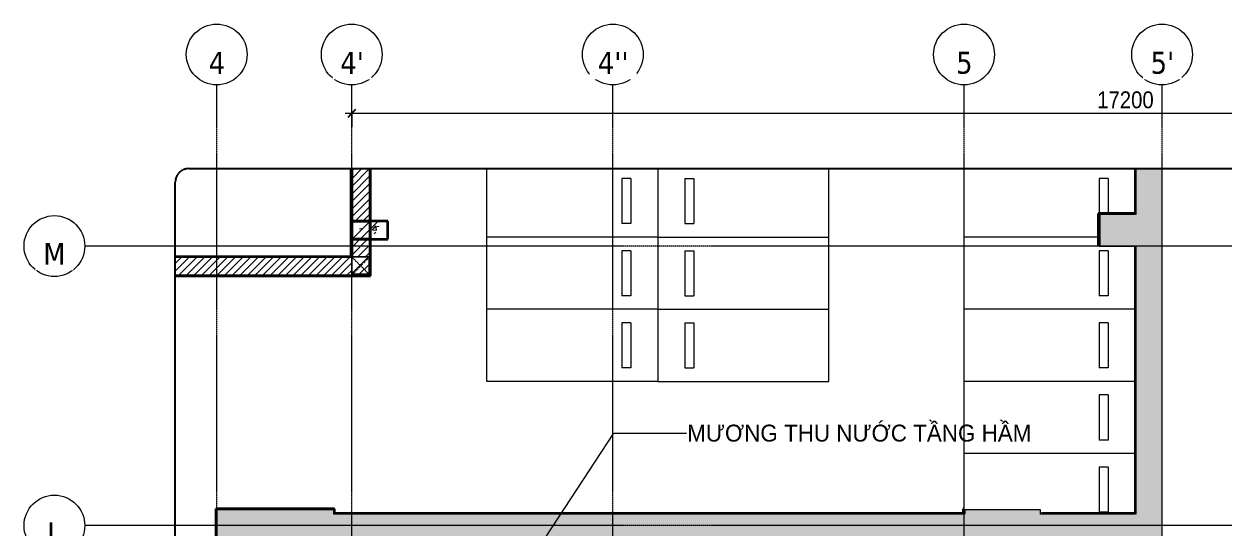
# Model space of a CAD drawing. Header units: millimetres. Extents: x 42313 to 135642, y -5392 to 75500.
# Drawn here: x 42313 to 55651, y 69899 to 75500 of the extents above; entities that cross this region are included whole.
import ezdxf

# ---------------------------------------------------------------- set-up
doc = ezdxf.new("R2010")
doc.units = ezdxf.units.MM
for name, pattern in [('Dash', [6, 3, -3]), ('Dash - Tight', [4.5, 3, -1.5]), ('Grid Line', [22.225, 12.7, -3.175, 3.175, -3.175]), ('Hidden', [7.14375, 4.7625, -2.38125]), ('Overhead', [3.96875, 2.38125, -1.5875])]:
    doc.linetypes.add(name, pattern=pattern)
for name, color, linetype, lineweight in [('0-1', 7, 'Continuous', 5), ('A-ANNO-DIMS', 211, 'Continuous', 9), ('A-ANNO-DIMS-75', 211, 'Continuous', 9), ('A-DETL-GENF-1', 9, 'Continuous', 18), ('A-DETL-GENF-2', 92, 'Dash - Tight', 18), ('A-DETL-GENF-3', 92, 'Hidden', 25), ('A-DETL-THIN', 151, 'Continuous', 18), ('A-FLOR-1', 10, 'Continuous', 50), ('A-WALL', 113, 'Continuous', 18), ('A-WALL-1', 113, 'Continuous', 35), ('A-WALL-PATT-1', 7, 'Continuous', 18), ('A-WALL-PATT-2', 111, 'Continuous', 18), ('C-PRKG', 70, 'Continuous', 18), ('G-ANNO-TEXT-1', 170, 'Continuous', 9), ('G-ANNO-TEXT-2', 7, 'Continuous', 9), ('L-SITE-WALL-1', 250, 'Continuous', 35), ('S-COLS', 52, 'Continuous', 18), ('S-COLS-1', 9, 'Continuous', 18), ('S-COLS-2', 250, 'Continuous', 35), ('S-COLS-3', 52, 'Dash', 18), ('S-COLS-4', 52, 'Continuous', 35), ('S-COLS-HDLN', 52, 'Dash', 18), ('S-GRID-1', 1, 'Grid Line', 9), ('S-GRID-IDEN', 1, 'Continuous', 9), ('S-STRS-MBND', 31, 'Overhead', 18)]:
    doc.layers.add(name, color=color, linetype=linetype, lineweight=lineweight)
doc.styles.add('Arial_1', font='arial.ttf', dxfattribs={"width": 0.95, "height": 187.5})
doc.styles.add('Tahoma_B', font='tahomabd.ttf', dxfattribs={"height": 243.75})
doc.styles.add('UTM Avo', font='', dxfattribs={"width": 0.9, "height": 187.5})
doc.styles.get('UTM Avo').set_extended_font_data('UTM Avo')
doc.dimstyles.new('1_Dim_chi_tiet_2_5', dxfattribs={"dimscale": 304.8, "dimtxt": 187.368928, "dimasz": 0.295276, "dimexe": 0.246063, "dimexo": 0.0625, "dimgap": 0.024606, "dimtad": 1, "dimdec": 0, "dimrnd": 5, "dimzin": 0, "dimdsep": 46, "dimtxsty": 'UTM Avo', "dimblk1": 'OBLIQUE', "dimblk2": 'OBLIQUE', "dimsah": 1, "dimcen": 0.09, "dimdle": 0.246063, "dimazin": 0, "dimtfac": 1, "dimtdec": 4, "dimtix": 1, "dimtmove": 0, "dimatfit": 3, "dimfxl": 0.492126, "dimfxlon": 1, "dimtvp": 1, "dimtolj": 1, "dimtzin": 0, "dimarcsym": 2})
pattern_1 = [(45, (0, 0), (-188.5854, 188.5854), []), (45, (0, 285.75), (-188.5854, 188.5854), [])]
pattern_2 = [(50, (0, 0), (546.5526, -47.8174), [57.15, -628.65]), (355, (0, 0), (-105.7283, 573.17), [45.72, -502.92]), (100.451, (45.55, -4), (440.8275, 525.35), [48.57, -534.27]), (46.184, (0, 152.4), (813.2367, -126.1284), [85.725, -942.975]), (96.636, (67.8, 141.9), (712.2074, 742.2826), [72.855, -801.405]), (351.184, (0, 152.4), (712.215, 742.276), [68.58, -754.38]), (21, (76.2, 114.3), (454.8433, -306.796), [57.15, -628.65]), (326, (76.2, 114.3), (185.4063, 552.5638), [45.72, -502.92]), (71.451, (114.1, 88.73), (640.2512, 245.764), [48.57, -534.27]), (37.5, (0, 0), (9.26637, 253.66504), [25.146, -471.678, 25.146, -485.394, -504.825]), (37.5, (0, 0), (9.26637, 253.66504), [-1007.364, 25.146, -479.679]), (7.5, (0, 0), (200.4594, 300.5414), [25.146, -265.938, 25.146, -460.248, -192.405]), (7.5, (0, 0), (200.4594, 300.5414), [-776.478, 25.146, -167.259]), (327.5, (-169.93, 0), (406.77284, -17.18643), [25.146, -165.354, 25.146, -569.214, -788.67]), (327.5, (-169.93, 0), (406.77284, -17.18643), [-784.86, 25.146, -763.524]), (317.5, (-246.13, 0), (444.3881, 76.2803), [25.146, -222.504, 25.146, -369.57, -560.07]), (317.5, (-246.13, 0), (444.3881, 76.2803), [-642.366, 25.146, -534.924])]
pattern_3 = [(45, (0, 0), (-42.426407, 42.426407), [])]
pattern_4 = [(50, (0, 0), (546.5526, -47.8174), [57.15, -628.65]), (355, (0, 0), (-105.7283, 573.17), [45.72, -502.92]), (100.451, (45.55, -4), (440.8275, 525.35), [48.57, -534.27]), (46.184, (0, 152.4), (813.2367, -126.1284), [85.725, -942.975]), (96.636, (67.8, 141.9), (712.2074, 742.2826), [72.855, -801.405]), (351.184, (0, 152.4), (712.215, 742.276), [68.58, -754.38]), (21, (76.2, 114.3), (454.8433, -306.796), [57.15, -628.65]), (326, (76.2, 114.3), (185.4063, 552.5638), [45.72, -502.92]), (71.451, (114.1, 88.73), (640.2512, 245.764), [48.57, -534.27]), (37.5, (0, 0), (9.26637, 253.66504), [5.029, -491.795, 5.029, -505.511, -504.825]), (37.5, (0, 0), (9.26637, 253.66504), [-1007.364, 5.029, -499.796]), (7.5, (0, 0), (200.4594, 300.5414), [5.029, -286.055, 5.029, -480.365, -192.405]), (7.5, (0, 0), (200.4594, 300.5414), [-776.478, 5.029, -187.376]), (327.5, (-169.93, 0), (406.77284, -17.18643), [5.029, -185.471, 5.029, -589.331, -788.67]), (327.5, (-169.93, 0), (406.77284, -17.18643), [-784.86, 5.029, -783.641]), (317.5, (-246.13, 0), (444.3881, 76.2803), [5.029, -242.621, 5.029, -389.687, -560.07]), (317.5, (-246.13, 0), (444.3881, 76.2803), [-642.366, 5.029, -555.041]), (45, (0, 0), (-188.5854, 188.5854), []), (45, (0, 285.75), (-188.5854, 188.5854), [])]

# ---------------------------------------------------------------- blocks, each defined once
blk = doc.blocks.new('NCV_TKTC_KET CAU_rvt-1-TKCS_RAMP DỐC 1 - MẶT BẰNG HẦM')
at = {"layer": 'A-WALL-PATT-1'}
blk.add_hatch(color=256, dxfattribs=at).paths.add_polyline_path([(54653, 70062), (54653, 70063), (54653, 70131)])
at = {"layer": 'S-COLS-1'}
h = blk.add_hatch(dxfattribs=at)
h.set_pattern_fill('FP_2', color=256, style=0, pattern_type=2)
h.set_pattern_definition(pattern_1)
h.paths.add_polyline_path([(54253, 73037), (54253, 73037), (54253, 73387)])
h = blk.add_hatch(dxfattribs=at)
h.set_pattern_fill('FP_3', color=256, style=0, pattern_type=2)
h.set_pattern_definition(pattern_2)
h.paths.add_polyline_path([(54253, 73037), (54253, 73037), (54253, 73387)])
h = blk.add_hatch(dxfattribs=at)
h.set_pattern_fill('FP_2', color=256, style=0, pattern_type=2)
h.set_pattern_definition(pattern_1)
h.paths.add_polyline_path([(46353, 73112), (46353, 73312), (45953, 73312), (45953, 73112)])
h = blk.add_hatch(dxfattribs=at)
h.set_pattern_fill('FP_3', color=256, style=0, pattern_type=2)
h.set_pattern_definition(pattern_2)
h.paths.add_polyline_path([(46353, 73112), (46353, 73312), (45953, 73312), (45953, 73112)])
h = blk.add_hatch(dxfattribs=at)
h.set_pattern_fill('FP_2', color=256, style=0, pattern_type=2)
h.set_pattern_definition(pattern_1)
h.paths.add_polyline_path([(52753, 70062), (52753, 70062), (52753, 70112)])
h = blk.add_hatch(dxfattribs=at)
h.set_pattern_fill('FP_3', color=256, style=0, pattern_type=2)
h.set_pattern_definition(pattern_2)
h.paths.add_polyline_path([(52753, 70062), (52753, 70062), (52753, 70112)])
h = blk.add_hatch(dxfattribs=at)
h.set_pattern_fill('FP_2', color=256, style=0, pattern_type=2)
h.set_pattern_definition(pattern_1)
h.paths.add_polyline_path([(44453, 61512), (44453, 61512), (44453, 61962)])
h = blk.add_hatch(dxfattribs=at)
h.set_pattern_fill('FP_3', color=256, style=0, pattern_type=2)
h.set_pattern_definition(pattern_2)
h.paths.add_polyline_path([(44453, 61512), (44453, 61512), (44453, 61962)])
h = blk.add_hatch(dxfattribs=at)
h.set_pattern_fill('FP_2', color=256, style=0, pattern_type=2)
h.set_pattern_definition(pattern_1)
h.paths.add_polyline_path([(52603, 61512), (52603, 61512), (52603, 61962)])
h = blk.add_hatch(dxfattribs=at)
h.set_pattern_fill('FP_3', color=256, style=0, pattern_type=2)
h.set_pattern_definition(pattern_2)
h.paths.add_polyline_path([(52603, 61512), (52603, 61512), (52603, 61962)])
at = {"layer": 'A-FLOR-1'}
for p, q in [((53962, 69762), (53962, 64262)), ((55338, 69762), (54953, 69762)), ((55338, 64262), (55338, 69762)), ((53962, 64262), (55338, 64262))]:
    blk.add_line(p, q, dxfattribs=at)
at = {"layer": 'L-SITE-WALL-1'}
for p, q in [((54653, 73896), (54653, 73387)), ((54653, 73037), (54653, 70062))]:
    blk.add_line(p, q, dxfattribs=at)
at = {"layer": 'S-COLS-2'}
for p, q in [((54253, 73387), (54253, 73037)), ((45953, 73312), (45953, 73112)), ((46353, 73312), (45953, 73312)), ((46353, 73112), (46353, 73312)), ((45953, 73112), (46353, 73112)), ((52753, 70112), (52753, 70062)), ((44453, 61962), (44453, 61512)), ((52603, 61962), (52603, 61512))]:
    blk.add_line(p, q, dxfattribs=at)
blk = doc.blocks.new('XE MAY2 - xe may 2-612722-TKCS_RAMP DỐC 1 - MẶT BẰNG HẦM')
at = {"layer": 'C-PRKG'}
for p, q in [((0, 800), (-1900, 800)), ((-1900, 0), (-1900, 800)), ((-300, 650), (-400, 650)), ((-400, 650), (-400, 150)), ((-300, 650), (-300, 150)), ((-300, 150), (-400, 150)), ((0, 0), (-1900, 0))]:
    blk.add_line(p, q, dxfattribs=at)
blk = doc.blocks.new('XE MAY2 - xe may 2-V1-TKCS_RAMP DỐC 1 - MẶT BẰNG HẦM')
at = {"layer": 'C-PRKG'}
for p, q in [((-410, 800), (-1900, 800)), ((-1900, 0), (-1900, 800)), ((-300, 650), (-400, 650)), ((-400, 650), (-400, 150)), ((-300, 650), (-300, 150)), ((-300, 150), (-400, 150)), ((0, 0), (-1900, 0))]:
    blk.add_line(p, q, dxfattribs=at)
blk = doc.blocks.new('XE MAY2 - xe may 2-V2-TKCS_RAMP DỐC 1 - MẶT BẰNG HẦM')
at = {"layer": 'C-PRKG'}
for p, q in [((-1900, 0), (-1900, 760)), ((-300, 650), (-400, 650)), ((-400, 650), (-400, 261)), ((-300, 650), (-300, 261)), ((-410, 0), (-1900, 0))]:
    blk.add_line(p, q, dxfattribs=at)
blk = doc.blocks.new('XE MAY2 - xe may 2-V3-TKCS_RAMP DỐC 1 - MẶT BẰNG HẦM')
at = {"layer": 'C-PRKG'}
for p, q in [((0, 800), (-1900, 800)), ((-1900, 0), (-1900, 800)), ((0, 800), (0, 0)), ((-300, 650), (-400, 650)), ((-400, 650), (-400, 150)), ((-300, 650), (-300, 150)), ((-300, 150), (-400, 150)), ((0, 0), (-1900, 0))]:
    blk.add_line(p, q, dxfattribs=at)
blk = doc.blocks.new('XE MAY2 - xe may 2-V4-TKCS_RAMP DỐC 1 - MẶT BẰNG HẦM')
at = {"layer": 'C-PRKG'}
for p, q in [((-1900, 0), (-1900, 760)), ((0, 760), (0, 0)), ((-300, 650), (-400, 650)), ((-400, 650), (-400, 150)), ((-300, 650), (-300, 150)), ((-300, 150), (-400, 150)), ((0, 0), (-1900, 0))]:
    blk.add_line(p, q, dxfattribs=at)
blk = doc.blocks.new('XE MAY2 - xe may 2-614215-TKCS_RAMP DỐC 1 - MẶT BẰNG HẦM')
at = {"layer": 'C-PRKG'}
for p, q in [((0, -800), (0, 0)), ((-1900, 0), (-1900, -800)), ((0, 0), (-1900, 0)), ((-300, -150), (-400, -150)), ((-400, -650), (-400, -150)), ((-300, -650), (-300, -150)), ((-300, -650), (-400, -650)), ((0, -800), (-1900, -800))]:
    blk.add_line(p, q, dxfattribs=at)
blk = doc.blocks.new('XE MAY2 - xe may 2-V5-TKCS_RAMP DỐC 1 - MẶT BẰNG HẦM')
at = {"layer": 'C-PRKG'}
for p, q in [((0, -760), (0, 0)), ((-1900, 0), (-1900, -760)), ((0, 0), (-1900, 0)), ((-300, -150), (-400, -150)), ((-400, -650), (-400, -150)), ((-300, -650), (-300, -150)), ((-300, -650), (-400, -650))]:
    blk.add_line(p, q, dxfattribs=at)
blk = doc.blocks.new('XE MAY2 - xe may 2-V9-TKCS_RAMP DỐC 1 - MẶT BẰNG HẦM')
at = {"layer": 'C-PRKG'}
for p, q in [((0, 800), (-1900, 800)), ((-1900, 186), (-1900, 800)), ((-300, 650), (-400, 650)), ((-400, 650), (-400, 150)), ((-300, 650), (-300, 150)), ((-300, 150), (-400, 150))]:
    blk.add_line(p, q, dxfattribs=at)
blk = doc.blocks.new('G1_SOF - BO TRU - 200x200-3847069-TKCS_RAMP DỐC 1 - MẶT BẰNG HẦM')
at = {"layer": 'S-COLS-HDLN'}
for p, q in [((-100, -100), (100, 100)), ((100, -100), (-100, 100))]:
    blk.add_line(p, q, dxfattribs=at)
blk = doc.blocks.new('BORDER VIEW - BORDER VIEW-2145199-TKCS_RAMP DỐC 1 - MẶT BẰNG HẦM')
at = {"layer": 'A-DETL-GENF-3'}
for p, q in [((150, 13099), (20198, 13099)), ((0, 150), (0, 12949))]:
    blk.add_line(p, q, dxfattribs=at)
blk.add_arc((150, 12949), 150, 90, 180, dxfattribs=at)
blk = doc.blocks.new('Grid - M_Grid Head - Circle-353313-TKCS_RAMP DỐC 1 - MẶT BẰNG HẦM')
at = {"layer": 'S-GRID-IDEN'}
blk.add_circle((0, 0), 4.5, dxfattribs=at)
blk = doc.blocks.new('DIMBLOCK1-TKCS_RAMP DỐC 1 - MẶT BẰNG HẦM')
at = {"layer": 'A-ANNO-DIMS-75'}
for p, q in [((45953, 74360), (45953, 74585)), ((63153, 74360), (63153, 74585)), ((45878, 74510), (63228, 74510)), ((45953, 74510), (45953, 74360)), ((63153, 74510), (63153, 74360))]:
    blk.add_line(p, q, dxfattribs=at)
at = {"layer": 'A-ANNO-DIMS-75', "lineweight": 25}
for p, q in [((45953, 74510), (45908, 74465)), ((45953, 74510), (45998, 74555)), ((63153, 74510), (63108, 74465)), ((63153, 74510), (63198, 74555))]:
    blk.add_line(p, q, dxfattribs=at)
at = {"layer": 'A-ANNO-DIMS-75', "color": 0, "insert": (54232, 74753), "char_height": 187.5, "width": 770.29, "attachment_point": 1, "line_spacing_factor": 1.110334, "style": 'UTM Avo'}
blk.add_mtext('17200', dxfattribs=at)
blk = doc.blocks.new('_Oblique')
at = {"color": 0, "linetype": 'ByBlock', "lineweight": -2}
blk.add_line((-0.5, -0.5), (0.5, 0.5), dxfattribs=at)

msp = doc.modelspace()

# ---------------------------------------------------------------- hatches: boundary and pattern name
at = {"layer": 'A-DETL-GENF-1'}
h = msp.add_hatch(dxfattribs=at)
h.set_pattern_fill('FP_4', color=256, style=0, pattern_type=2)
h.set_pattern_definition(pattern_4)
h.paths.add_polyline_path([(53452.6, 60796.9), (53452.6, 64261.9), (45452.6, 64261.9), (45452.6, 63961.9), (53152.6, 63961.9), (53152.6, 61961.9), (52602.6, 61961.9), (52602.6, 61511.9), (53152.6, 61511.9), (53152.6, 60796.9)])
h.paths.add_polyline_path([(44452.6, 61511.9), (45752.6, 61511.9), (45752.6, 61961.9), (44452.6, 61961.9)])
h.paths.add_polyline_path([(44452.6, 69761.9), (54952.6, 69761.9), (54952.6, 73895.8), (54652.6, 73895.8), (54652.6, 73386.9), (54252.6, 73386.9), (54252.6, 73036.9), (54652.6, 73036.9), (54652.6, 70061.9), (53602.6, 70061.9), (53602.6, 70111.9), (52752.6, 70111.9), (52752.6, 70061.9), (45752.6, 70061.9), (45752.6, 70111.9), (44452.6, 70111.9)])
at = {"layer": 'A-WALL-PATT-2'}
h = msp.add_hatch(dxfattribs=at)
h.set_pattern_fill('FP_1', color=256, style=0, pattern_type=2)
h.set_pattern_definition(pattern_3)
h.paths.add_polyline_path([(46152.6, 73311.9), (46152.6, 73895.8), (45952.6, 73895.8), (45952.6, 73311.9)])
h = msp.add_hatch(dxfattribs=at)
h.set_pattern_fill('FP_1', color=256, style=0, pattern_type=2)
h.set_pattern_definition(pattern_3)
h.paths.add_polyline_path([(46152.6, 72916.9), (46152.6, 73111.9), (45952.6, 73111.9), (45952.6, 72916.9)])
h = msp.add_hatch(dxfattribs=at)
h.set_pattern_fill('FP_1', color=256, style=0, pattern_type=2)
h.set_pattern_definition(pattern_3)
h.paths.add_polyline_path([(45952.6, 72716.9), (45952.6, 72916.9), (43992.6, 72916.9), (43992.6, 72716.9), (44942.3, 72716.9)])
at = {"layer": 'S-COLS-1'}
h = msp.add_hatch(dxfattribs=at)
h.set_pattern_fill('FP_4', color=256, style=0, pattern_type=2)
h.set_pattern_definition(pattern_4)
h.paths.add_polyline_path([(46152.6, 72716.9), (46152.6, 72916.9), (45952.6, 72916.9), (45952.6, 72716.9)])
h = msp.add_hatch(dxfattribs=at)
h.set_pattern_fill('FP_4', color=256, style=0, pattern_type=2)
h.set_pattern_definition(pattern_4)
h.paths.add_polyline_path([(46152.6, 72716.9), (46152.6, 72916.9), (45952.6, 72916.9), (45952.6, 72716.9)])

# ---------------------------------------------------------------- linework, layer by layer
at = {"layer": 'A-DETL-THIN'}
for p, q in [((54652.6, 73895.8), (54652.6, 73386.9)), ((54952.6, 69761.9), (54952.6, 73895.8)), ((54652.6, 73386.9), (54252.6, 73386.9)), ((54252.6, 73386.9), (54252.6, 73036.9)), ((54252.6, 73036.9), (54652.6, 73036.9)), ((54652.6, 73036.9), (54652.6, 70061.9)), ((45752.6, 70111.9), (44452.6, 70111.9)), ((44452.6, 70111.9), (44452.6, 69761.9)), ((45752.6, 70061.9), (45752.6, 70111.9)), ((52752.6, 70061.9), (45752.6, 70061.9)), ((53602.6, 70111.9), (52752.6, 70111.9)), ((52752.6, 70111.9), (52752.6, 70061.9)), ((53602.6, 70061.9), (53602.6, 70111.9)), ((54652.6, 70061.9), (53602.6, 70061.9))]:
    msp.add_line(p, q, dxfattribs=at)
at = {"layer": 'A-WALL'}
for p, q in [((45952.6, 72716.9), (45952.6, 72916.9)), ((45952.6, 72916.9), (46152.6, 72916.9)), ((43992.6, 72716.9), (45952.6, 72716.9))]:
    msp.add_line(p, q, dxfattribs=at)
at = {"layer": 'A-WALL-1'}
for p, q in [((45942.6, 73895.8), (45942.6, 72926.9)), ((45952.6, 73895.8), (45952.6, 72916.9)), ((46152.6, 73895.8), (46152.6, 72716.9)), ((46162.6, 72706.9), (46162.6, 73895.8)), ((54242.6, 73396.9), (54242.6, 73036.9)), ((54642.6, 73396.9), (54242.6, 73396.9)), ((54252.6, 73036.9), (54252.6, 73386.9)), ((54652.6, 73386.9), (54652.6, 73396.9)), ((45952.6, 73311.9), (46152.6, 73311.9)), ((46152.6, 73111.9), (45952.6, 73111.9)), ((45952.6, 72916.9), (43992.6, 72916.9)), ((43992.6, 72706.9), (46162.6, 72706.9)), ((46152.6, 72716.9), (45952.6, 72716.9)), ((44452.6, 70121.9), (44442.6, 70121.9)), ((44442.6, 70121.9), (44442.6, 69751.9)), ((44452.6, 70111.9), (44452.6, 70121.9)), ((45762.6, 70121.9), (44452.6, 70121.9)), ((44452.6, 70121.9), (44452.6, 70111.9)), ((45762.6, 70071.9), (45762.6, 70121.9)), ((52742.6, 70071.9), (45762.6, 70071.9)), ((52752.6, 70121.9), (52742.6, 70121.9)), ((52742.6, 70121.9), (52742.6, 70071.9)), ((54642.6, 70071.9), (53612.6, 70071.9)), ((54652.6, 70061.9), (54652.6, 70071.9))]:
    msp.add_line(p, q, dxfattribs=at)
at = {"layer": 'G-ANNO-TEXT-1'}
for p, q in [((47526.8, 68924.1), (48865.1, 70961.7)), ((48865.1, 70961.7), (49670.4, 70961.7))]:
    msp.add_line(p, q, dxfattribs=at)
at = {"layer": 'S-COLS'}
for p, q in [((46152.6, 72916.9), (45952.6, 72916.9)), ((45952.6, 72916.9), (45952.6, 72716.9))]:
    msp.add_line(p, q, dxfattribs=at)
at = {"layer": 'S-COLS-4'}
for p, q in [((46152.6, 72716.9), (46152.6, 72916.9)), ((45952.6, 72716.9), (46152.6, 72716.9))]:
    msp.add_line(p, q, dxfattribs=at)
at = {"layer": 'S-GRID-1'}
for p, q in [((44862.6, 73036.9), (42987.6, 73036.9)), ((63712, 73036.9), (44862.6, 73036.9)), ((44452.6, 61552), (44452.6, 72949.7)), ((45952.6, 61552), (45952.6, 72949.7)), ((48852.6, 61552), (48852.6, 72949.7)), ((52752.6, 61552), (52752.6, 72949.7)), ((54952.6, 61552), (54952.6, 72949.7)), ((44862.6, 69936.9), (42987.6, 69936.9)), ((63712, 69936.9), (44862.6, 69936.9))]:
    msp.add_line(p, q, dxfattribs=at)
at = {"layer": 'S-STRS-MBND'}
for p, q in [((45952.6, 72916.9), (45952.6, 73895.8)), ((43992.6, 72916.9), (45952.6, 72916.9))]:
    msp.add_line(p, q, dxfattribs=at)

# ---------------------------------------------------------------- block references
at = {"layer": '0-1'}
msp.add_blockref('NCV_TKTC_KET CAU_rvt-1-TKCS_RAMP DỐC 1 - MẶT BẰNG HẦM', (0, 0), dxfattribs=at)
at = {"layer": 'A-DETL-GENF-2'}
msp.add_blockref('BORDER VIEW - BORDER VIEW-2145199-TKCS_RAMP DỐC 1 - MẶT BẰNG HẦM', (43992.6, 60796.9), dxfattribs=at)
at = {"layer": 'C-PRKG'}
for name, p in [('XE MAY2 - xe may 2-V4-TKCS_RAMP DỐC 1 - MẶT BẰNG HẦM', (49352.6, 73135.7)), ('XE MAY2 - xe may 2-V2-TKCS_RAMP DỐC 1 - MẶT BẰNG HẦM', (54652.6, 73135.7)), ('XE MAY2 - xe may 2-V3-TKCS_RAMP DỐC 1 - MẶT BẰNG HẦM', (49352.6, 72335.7)), ('XE MAY2 - xe may 2-V1-TKCS_RAMP DỐC 1 - MẶT BẰNG HẦM', (54652.6, 72335.7)), ('XE MAY2 - xe may 2-V3-TKCS_RAMP DỐC 1 - MẶT BẰNG HẦM', (49352.6, 71535.7)), ('XE MAY2 - xe may 2-612722-TKCS_RAMP DỐC 1 - MẶT BẰNG HẦM', (54652.6, 71535.7)), ('XE MAY2 - xe may 2-612722-TKCS_RAMP DỐC 1 - MẶT BẰNG HẦM', (54652.6, 70735.7)), ('XE MAY2 - xe may 2-V9-TKCS_RAMP DỐC 1 - MẶT BẰNG HẦM', (54652.6, 69935.7))]:
    msp.add_blockref(name, p, dxfattribs=at)
at = {"layer": 'C-PRKG', "rotation": 180}
for name, p in [('XE MAY2 - xe may 2-V5-TKCS_RAMP DỐC 1 - MẶT BẰNG HẦM', (49352.6, 73135.7)), ('XE MAY2 - xe may 2-614215-TKCS_RAMP DỐC 1 - MẶT BẰNG HẦM', (49352.6, 72335.7)), ('XE MAY2 - xe may 2-614215-TKCS_RAMP DỐC 1 - MẶT BẰNG HẦM', (49352.6, 71535.7))]:
    msp.add_blockref(name, p, dxfattribs=at)
at = {"layer": 'S-COLS-3', "rotation": 180}
msp.add_blockref('G1_SOF - BO TRU - 200x200-3847069-TKCS_RAMP DỐC 1 - MẶT BẰNG HẦM', (46052.6, 72816.9), dxfattribs=at)
at = {"layer": 'S-GRID-IDEN', "xscale": 74.99999999999996, "yscale": 74.99999999999996, "zscale": 74.99999999999996}
for p in [(44452.6, 75162.2), (45952.6, 75162.2), (48852.6, 75162.2), (52752.6, 75162.2), (54952.6, 75162.2)]:
    msp.add_blockref('Grid - M_Grid Head - Circle-353313-TKCS_RAMP DỐC 1 - MẶT BẰNG HẦM', p, dxfattribs=at)
at = {"layer": 'S-GRID-IDEN', "xscale": 74.99999999999996, "yscale": 74.99999999999996, "zscale": 74.99999999999996, "rotation": 89.99999999999982}
for p in [(42650.1, 73036.9), (42650.1, 69936.9)]:
    msp.add_blockref('Grid - M_Grid Head - Circle-353313-TKCS_RAMP DỐC 1 - MẶT BẰNG HẦM', p, dxfattribs=at)

# ---------------------------------------------------------------- texts
at = {"layer": 'G-ANNO-TEXT-2', "insert": (49677.9, 71056.4), "char_height": 187.5, "width": 3860.788, "attachment_point": 1, "line_spacing_factor": 0.936439, "style": 'Arial_1'}
msp.add_mtext('\\pt855,1710,2565,3420,4275,5130,5985,6840,7695,8550,9405,10260,11115,11970,12825,13680,14535,15390,16245,17100,17955,18810,19665,20520,21375,22230,23085,23940,24795,25650,26505,27360;MƯƠNG THU NƯỚC TẦNG HẦM', dxfattribs=at)

# ---------------------------------------------------------------- dimensions: what is measured, and where the dimension line sits
at = {"layer": 'A-ANNO-DIMS'}
dim = msp.add_linear_dim(base=(63152.6, 74509.7), p1=(45952.6, 74359.7), p2=(63152.6, 74359.7), dimstyle='1_Dim_chi_tiet_2_5', override={"dimpost": '<>', "dimfxl": 17200}, dxfattribs=at)
dim.commit()
dim.dimension.update_dxf_attribs({"geometry": 'DIMBLOCK1-TKCS_RAMP DỐC 1 - MẶT BẰNG HẦM', "text_midpoint": (54552.6, 74614.2)})

# ---------------------------------------------------------------- next in the draw order: texts
at = {"layer": 'S-GRID-IDEN', "char_height": 243.75, "attachment_point": 5, "line_spacing_factor": 0.996129, "style": 'Tahoma_B', "bg_fill": 3, "box_fill_scale": 1.25, "bg_fill_color": 256, "bg_fill_true_color": 13158600, "bg_fill_transparency": 0}
for s, insert, width in [('\\pt952.49944,1904.99888,2857.50075,3810.00019,4762.49962,5714.99906,6667.50094,7620.00037,8572.49981,9524.99925,10477.50113,11430.00056,12382.5,13334.99944,14287.49888,15240.00075,16192.50019,17144.99963,18097.49906,19050.00094,20002.50038,20954.99981,21907.49925,22860.00113,23812.50056,24765,25717.49944,26669.99887,27622.50075,28575.00019,29527.49963,30479.99906;4', (44456.1, 75068.6), 218.25), ("\\pt952.49944,1904.99888,2857.50075,3810.00019,4762.49962,5714.99906,6667.50094,7620.00037,8572.49981,9524.99925,10477.50113,11430.00056,12382.5,13334.99944,14287.49888,15240.00075,16192.50019,17144.99963,18097.49906,19050.00094,20002.50038,20954.99981,21907.49925,22860.00113,23812.50056,24765,25717.49944,26669.99887,27622.50075,28575.00019,29527.49963,30479.99906;4'", (45956.1, 75068.6), 307.5), ("\\pt952.49944,1904.99888,2857.50075,3810.00019,4762.49962,5714.99906,6667.50094,7620.00037,8572.49981,9524.99925,10477.50113,11430.00056,12382.5,13334.99944,14287.49888,15240.00075,16192.50019,17144.99963,18097.49906,19050.00094,20002.50038,20954.99981,21907.49925,22860.00113,23812.50056,24765,25717.49944,26669.99887,27622.50075,28575.00019,29527.49963,30479.99906;4''", (48856.1, 75068.6), 396.75), ('\\pt952.49944,1904.99888,2857.50075,3810.00019,4762.49962,5714.99906,6667.50094,7620.00037,8572.49981,9524.99925,10477.50113,11430.00056,12382.5,13334.99944,14287.49888,15240.00075,16192.50019,17144.99963,18097.49906,19050.00094,20002.50038,20954.99981,21907.49925,22860.00113,23812.50056,24765,25717.49944,26669.99887,27622.50075,28575.00019,29527.49963,30479.99906;5', (52756.1, 75068.6), 218.25), ("\\pt952.49944,1904.99888,2857.50075,3810.00019,4762.49962,5714.99906,6667.50094,7620.00037,8572.49981,9524.99925,10477.50113,11430.00056,12382.5,13334.99944,14287.49888,15240.00075,16192.50019,17144.99963,18097.49906,19050.00094,20002.50038,20954.99981,21907.49925,22860.00113,23812.50056,24765,25717.49944,26669.99887,27622.50075,28575.00019,29527.49963,30479.99906;5'", (54956.1, 75068.6), 307.5), ('\\pt952.49944,1904.99888,2857.50075,3810.00019,4762.49962,5714.99906,6667.50094,7620.00037,8572.49981,9524.99925,10477.50113,11430.00056,12382.5,13334.99944,14287.49888,15240.00075,16192.50019,17144.99963,18097.49906,19050.00094,20002.50038,20954.99981,21907.49925,22860.00113,23812.50056,24765,25717.49944,26669.99887,27622.50075,28575.00019,29527.49963,30479.99906;M', (42649.4, 72951), 303), ('\\pt952.49944,1904.99888,2857.50075,3810.00019,4762.49962,5714.99906,6667.50094,7620.00037,8572.49981,9524.99925,10477.50113,11430.00056,12382.5,13334.99944,14287.49888,15240.00075,16192.50019,17144.99963,18097.49906,19050.00094,20002.50038,20954.99981,21907.49925,22860.00113,23812.50056,24765,25717.49944,26669.99887,27622.50075,28575.00019,29527.49963,30479.99906;L', (42649.4, 69851), 193.5)]:
    msp.add_mtext(s, dxfattribs=dict(at, insert=insert, width=width))

# ---------------------------------------------------------------- next in the draw order: linework, layer by layer
at = {"layer": 'S-GRID-1'}
for p, q in [((44452.6, 72949.7), (44452.6, 74824.7)), ((45952.6, 72949.7), (45952.6, 74824.7)), ((48852.6, 72949.7), (48852.6, 74824.7)), ((52752.6, 72949.7), (52752.6, 74824.7)), ((54952.6, 72949.7), (54952.6, 74824.7))]:
    msp.add_line(p, q, dxfattribs=at)

doc.saveas('drawing.dxf')
